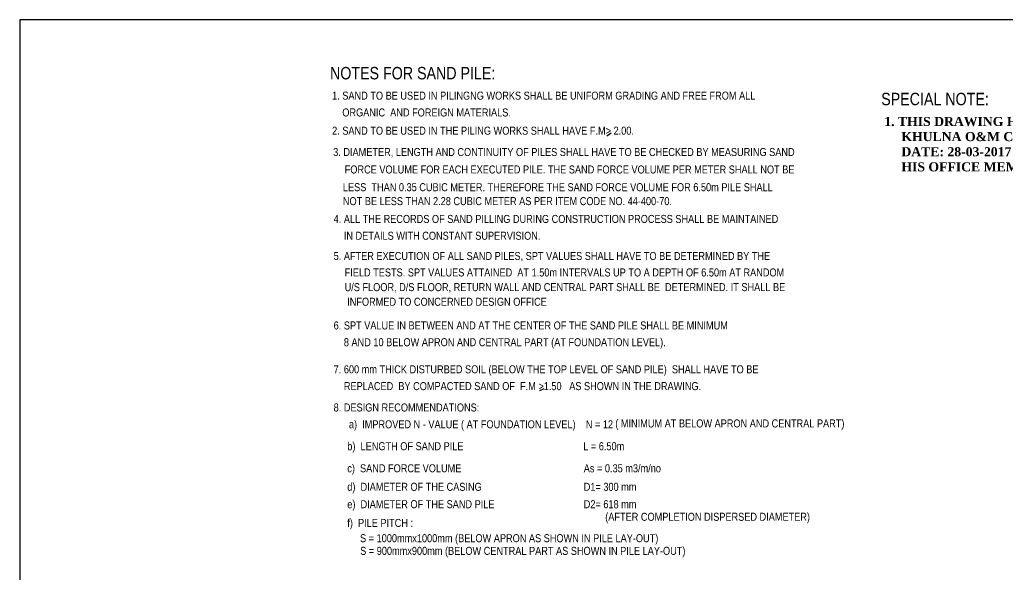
# Model space of a CAD drawing. Extents: x -298162 to 1078160, y -513173 to -216568.
# Drawn here: x 804777 to 842871, y -267434 to -246041 of the extents above; entities that cross this region are included whole.
import ezdxf

# ---------------------------------------------------------------- set-up
doc = ezdxf.new("R2010")
doc.units = 0
doc.header["$MEASUREMENT"] = 0
doc.layers.get('0').update_dxf_attribs({"linetype": 'CONTINUOUS'})
doc.layers.add('LINE', color=7, linetype='CONTINUOUS')
doc.styles.add('ARIAL', font='ARIALN.TTF')
doc.styles.get("Standard").update_dxf_attribs({"font": 'times.ttf', "height": 250})

msp = doc.modelspace()

# ---------------------------------------------------------------- linework, layer by layer
at = {"layer": 'LINE', "color": 0}
for p, q in [((827417.937, -250514.84), (827596.612, -250404.821)), ((824837.717, -260349.671), (825006.095, -260270.153))]:
    msp.add_line(p, q, dxfattribs=at)
msp.add_lwpolyline([(804776.668, -288827.221), (865281.868, -288827.221), (865281.868, -246041.401), (804776.668, -246041.401)], close=True, dxfattribs=at)

# ---------------------------------------------------------------- texts
at = {"color": 0, "linetype": 'Continuous', "lineweight": -3, "style": 'ARIAL'}
for s, height, p in [('NOTES FOR SAND PILE:', 479.4806, (816746.235, -248341.56)), ('1. SAND TO BE USED IN PILINGNG WORKS SHALL BE UNIFORM GRADING AND FREE FROM ALL', 308.7315, (816826.687, -249123.896)), ('SPECIAL NOTE:', 479.4806, (838009.117, -249339.223)), ('    ORGANIC  AND FOREIGN MATERIALS.', 308.7315, (816826.687, -249772.378)), ('2. SAND TO BE USED IN THE PILING WORKS SHALL HAVE F.M> 2.00. ', 308.7315, (816826.687, -250475.749)), ('3. DIAMETER, LENGTH AND CONTINUITY OF PILES SHALL HAVE TO BE CHECKED BY MEASURING SAND', 308.7315, (816867.326, -251299.381)), ('FORCE VOLUME FOR EACH EXECUTED PILE. THE SAND FORCE VOLUME PER METER SHALL NOT BE', 308.7315, (817313.406, -251972.313)), ('LESS  THAN 0.35 CUBIC METER. THEREFORE THE SAND FORCE VOLUME FOR 6.50m PILE SHALL', 308.7315, (817242.336, -252656.047)), ('NOT BE LESS THAN 2.28 CUBIC METER AS PER ITEM CODE NO. 44-400-70.', 308.7315, (817242.336, -253192.76)), ('4. ALL THE RECORDS OF SAND PILLING DURING CONSTRUCTION PROCESS SHALL BE MAINTAINED ', 308.7315, (816885.571, -253880.652)), ('    IN DETAILS WITH CONSTANT SUPERVISION.', 308.7315, (816885.571, -254529.135)), ('5. AFTER EXECUTION OF ALL SAND PILES, SPT VALUES SHALL HAVE TO BE DETERMINED BY THE  ', 308.7315, (816885.571, -255309.906)), ('FIELD TESTS. SPT VALUES ATTAINED  AT 1.50m INTERVALS UP TO A DEPTH OF 6.50m AT RANDOM', 308.7315, (817309.969, -255944.708)), ('U/S FLOOR, D/S FLOOR, RETURN WALL AND CENTRAL PART SHALL BE  DETERMINED. IT SHALL BE', 308.7315, (817309.969, -256511.119)), (' INFORMED TO CONCERNED DESIGN OFFICE', 308.7315, (817309.969, -257075.687)), ('6. SPT VALUE IN BETWEEN AND AT THE CENTER OF THE SAND PILE SHALL BE MINIMUM ', 308.7315, (816885.571, -257989.653)), ('    8 AND 10 BELOW APRON AND CENTRAL PART (AT FOUNDATION LEVEL).', 308.7315, (816885.571, -258636.854)), ('7. 600 mm THICK DISTURBED SOIL (BELOW THE TOP LEVEL OF SAND PILE)  SHALL HAVE TO BE', 308.7315, (816885.571, -259681.905)), ('    REPLACED  BY COMPACTED SAND OF  F.M >1.50   AS SHOWN IN THE DRAWING.', 308.7315, (816885.571, -260330.388)), ('8. DESIGN RECOMMENDATIONS: ', 308.7315, (816885.571, -261154.471)), ('      a)  IMPROVED N - VALUE ( AT FOUNDATION LEVEL)    N = 12', 308.7315, (816885.571, -261802.953)), ('( MINIMUM AT BELOW APRON AND CENTRAL PART)', 308.7315, (827750.027, -261770.052)), ('      b)  LENGTH OF SAND PILE                                               L = 6.50m', 308.7315, (816822.427, -262649.612)), ('      c)  SAND FORCE VOLUME                                                As = 0.35 m3/m/no', 308.7315, (816822.427, -263500.662)), ('      d)  DIAMETER OF THE CASING                                        D1= 300 mm', 308.7315, (816822.427, -264215.291)), ('      e)  DIAMETER OF THE SAND PILE                                   D2= 618 mm', 308.7315, (816822.427, -264886.611)), ('(AFTER COMPLETION DISPERSED DIAMETER) ', 308.7315, (827362.594, -265371.112)), ('      f)  PILE PITCH :', 308.7315, (816822.427, -265608.346)), ('           S = 1000mmx1000mm (BELOW APRON AS SHOWN IN PILE LAY-OUT)', 308.7315, (816822.427, -266197.941)), ('           S = 900mmx900mm (BELOW CENTRAL PART AS SHOWN IN PILE LAY-OUT)', 308.7315, (816827.217, -266686.198))]:
    msp.add_text(s, height=height, dxfattribs=at).set_placement(p)
at = {"layer": 'LINE', "color": 0, "insert": (838126.278, -249791.066), "char_height": 350, "width": 25433.0845, "attachment_point": 1}
msp.add_mtext('\\A1;{\\fTimes New Roman|b1|i0|c0|p18;\\C7;1. THIS DRAWING HAS BEEN PREPARED AS PER PROPOSAL AND  DESIGN DATA SUBMITTED BY SE, \\P     KHULNA O&M CIRCLE, BWDB, NURNAGAR, KHULNA VIDE HIS OFFICE MEMO NO. 1D-3/4176 \\P     DATE: 28-03-2017 AND ADDITIONAL DATA SUBMITTED BY EE, SATKHIRA O&M DIVISION-02, VIDE\\P     HIS OFFICE MEMO NO. 5P-5/3455 DATE: 22-05-2017}', dxfattribs=at)

doc.saveas('drawing.dxf')
